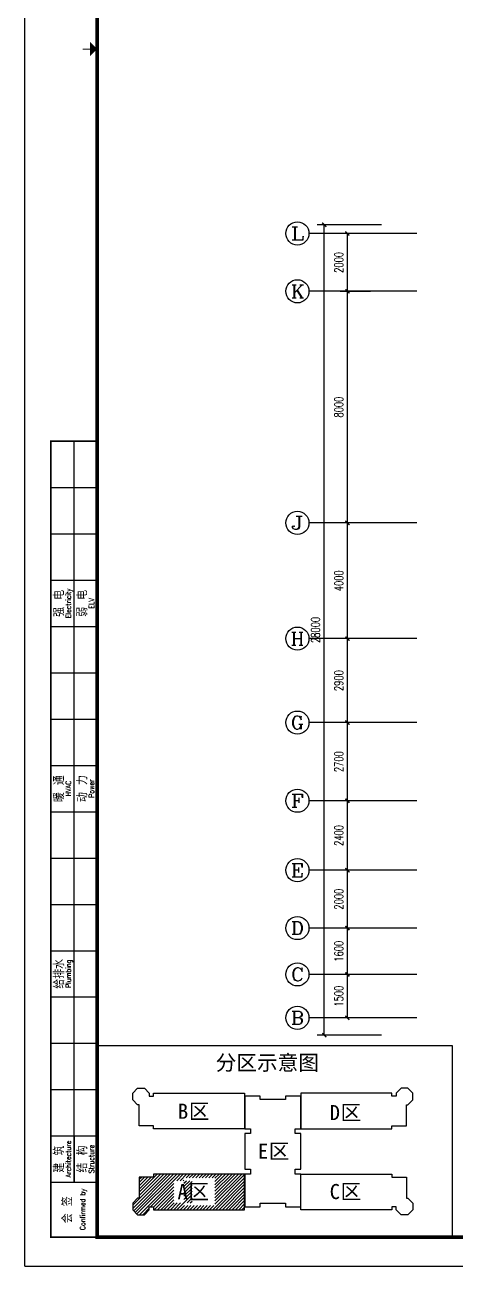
# Model space of a CAD drawing. Extents: x 190999 to 918899, y -200814 to 215286.
# Drawn here: x 190999 to 205894, y -12314 to 30575 of the extents above; entities that cross this region are included whole.
import ezdxf
from ezdxf.enums import TextEntityAlignment as Align

# ---------------------------------------------------------------- set-up
doc = ezdxf.new("R2010")
doc.units = 0
doc.header["$LTSCALE"] = 1000
doc.header["$MEASUREMENT"] = 0
doc.layers.get('Defpoints').update_dxf_attribs({"color": 1})
for name, color, linetype in [('AXIS', 3, 'Continuous'), ('AXIS_TEXT', 7, 'Continuous'), ('PUB_HATCH', 250, 'Continuous'), ('图框', 189, 'Continuous'), ('房间名称', 7, 'Continuous')]:
    doc.layers.add(name, color=color, linetype=linetype)
doc.styles.add('_TCH_AXIS', font='COMPLEX', dxfattribs={"bigfont": 'GBCBIG'})
doc.styles.add('COMPLEX', font='COMPLEX')
doc.styles.add('DIM_FONT', font='SIMPLEX', dxfattribs={"width": 0.7, "bigfont": 'GBCBIG'})
doc.styles.add('HT', font='simhei.ttf')
doc.styles.add('TKZ2_tjkts.shx', font='tjromant.shx', dxfattribs={"bigfont": 'tjkts.shx'})
doc.dimstyles.new('DIMN', dxfattribs={"dimtxt": 300, "dimasz": 100, "dimexe": 250, "dimexo": 300, "dimgap": 150, "dimtad": 1, "dimdec": 0, "dimzin": 0, "dimdsep": 46, "dimtxsty": 'DIM_FONT', "dimblk": 'ARCHTICK', "dimcen": 0.09, "dimclrt": 7, "dimazin": 2, "dimtfac": 1, "dimtdec": 0, "dimtix": 1, "dimtmove": 2, "dimatfit": 3, "dimfxl": 0, "dimtolj": 1, "dimtzin": 0, "dimarcsym": 0})

# ---------------------------------------------------------------- blocks, each defined once
blk = doc.blocks.new('TJAD_TK_A0')
at = {"layer": '图框'}
for p, q in [((973, -441.7), (973, 399.3)), ((990, -412.7), (990, -156.7)), ((982, -172.7), (998, -172.7)), ((982, -188.7), (998, -188.7)), ((982, -204.7), (998, -204.7)), ((982, -220.7), (998, -220.7)), ((982, -236.7), (998, -236.7)), ((982, -252.7), (998, -252.7)), ((982, -268.7), (998, -268.7)), ((982, -284.7), (998, -284.7)), ((982, -300.7), (998, -300.7)), ((982, -316.7), (998, -316.7)), ((982, -332.7), (998, -332.7)), ((982, -348.7), (998, -348.7)), ((982, -364.7), (998, -364.7)), ((982, -380.7), (998, -380.7)), ((982, -396.7), (998, -396.7)), ((990, -396.7), (990, -412.7)), ((982, -412.7), (998, -412.7)), ((973, -441.7), (2162, -441.7))]:
    blk.add_line(p, q, dxfattribs=at)
at = {"layer": '图框', "const_width": 1.2}
blk.add_lwpolyline([(2152, -431.7), (2152, 389.3), (998, 389.3), (998, -431.7)], close=True, dxfattribs=at)
at = {"layer": '图框'}
for points, const_width in [([(995.5, -21.2), (993, -21.2)], 0.3), ([(998, -431.7), (982, -431.7), (982, -156.7), (998, -156.7)], 0.6)]:
    blk.add_lwpolyline(points, dxfattribs=dict(at, const_width=const_width))
blk.add_solid([(995.5, -23.7), (995.5, -18.7), (998, -21.2)], dxfattribs=at)
at = {"layer": '图框', "style": 'TKZ2_tjkts.shx'}
for s, p in [('强 电', (984.79, -212.7)), ('弱 电', (992.79, -212.7)), ('暖 通', (984.79, -276.7)), ('动 力', (992.79, -276.7)), ('给排水', (984.79, -340.7)), ('建 筑', (984.79, -404.7)), ('结 构', (992.79, -404.7)), ('会 签', (987.62, -422.2))]:
    blk.add_text(s, height=3.6, rotation=90, dxfattribs=at).set_placement(p, align=Align.MIDDLE_CENTER)
at = {"layer": '图框', "style": 'TKZ2_tjkts.shx', "width": 0.8}
for s, p in [('Electricity', (988.02, -212.7)), ('ELV', (996.02, -212.7)), ('HVAC', (988.02, -276.7)), ('Power', (996.02, -276.7)), ('Plumbing', (988.02, -340.7)), ('Architecture', (988.02, -404.7)), ('Structure', (996.02, -404.7)), ('Confirmed by', (992.95, -422.09))]:
    blk.add_text(s, height=1.8, rotation=90, dxfattribs=at).set_placement(p, align=Align.MIDDLE_CENTER)
blk = doc.blocks.new('_ArchTick')
at = {"const_width": 0.5}
blk.add_lwpolyline([(-0.7, -0.7), (0.7, 0.7)], dxfattribs=at)
blk = doc.blocks.new('*D907')
at = {"layer": 'AXIS', "color": 0, "lineweight": -2}
for p, q in [((202933, 23367), (201889, 23367)), ((202139, 21367), (202139, 23367)), ((202933, 21367), (201889, 21367))]:
    blk.add_line(p, q, dxfattribs=at)
at = {"layer": 'Defpoints', "color": 0}
for p in [(202139, 23367), (203233, 23367), (203233, 21367)]:
    blk.add_point(p, dxfattribs=at)
at = {"layer": 'AXIS', "color": 0, "lineweight": -2, "xscale": 100, "yscale": 100, "zscale": 100}
for p, rotation in [((202139, 23367), 90), ((202139, 21367), 270)]:
    blk.add_blockref('_ArchTick', p, dxfattribs=dict(at, rotation=rotation))
at = {"layer": 'AXIS', "color": 7, "insert": (201839, 22367), "char_height": 300, "attachment_point": 5, "rotation": 90, "style": 'DIM_FONT'}
blk.add_mtext('\\A1;2000', dxfattribs=at)
blk = doc.blocks.new('*D908')
at = {"layer": 'AXIS', "color": 0, "lineweight": -2}
for p, q in [((202933, 21367), (201889, 21367)), ((202139, 13367), (202139, 21367)), ((202933, 13367), (201889, 13367))]:
    blk.add_line(p, q, dxfattribs=at)
at = {"layer": 'Defpoints', "color": 0}
for p in [(202139, 21367), (203233, 21367), (203233, 13367)]:
    blk.add_point(p, dxfattribs=at)
at = {"layer": 'AXIS', "color": 0, "lineweight": -2, "xscale": 100, "yscale": 100, "zscale": 100}
for p, rotation in [((202139, 21367), 90), ((202139, 13367), 270)]:
    blk.add_blockref('_ArchTick', p, dxfattribs=dict(at, rotation=rotation))
at = {"layer": 'AXIS', "color": 7, "insert": (201839, 17367), "char_height": 300, "attachment_point": 5, "rotation": 90, "style": 'DIM_FONT'}
blk.add_mtext('\\A1;8000', dxfattribs=at)
blk = doc.blocks.new('*D909')
at = {"layer": 'AXIS', "color": 0, "lineweight": -2}
for p, q in [((202933, 13367), (201889, 13367)), ((202139, 9367), (202139, 13367)), ((202933, 9367), (201889, 9367))]:
    blk.add_line(p, q, dxfattribs=at)
at = {"layer": 'Defpoints', "color": 0}
for p in [(202139, 13367), (203233, 13367), (203233, 9367)]:
    blk.add_point(p, dxfattribs=at)
at = {"layer": 'AXIS', "color": 0, "lineweight": -2, "xscale": 100, "yscale": 100, "zscale": 100}
for p, rotation in [((202139, 13367), 90), ((202139, 9367), 270)]:
    blk.add_blockref('_ArchTick', p, dxfattribs=dict(at, rotation=rotation))
at = {"layer": 'AXIS', "color": 7, "insert": (201839, 11367), "char_height": 300, "attachment_point": 5, "rotation": 90, "style": 'DIM_FONT'}
blk.add_mtext('\\A1;4000', dxfattribs=at)
blk = doc.blocks.new('*D910')
at = {"layer": 'AXIS', "color": 0, "lineweight": -2}
for p, q in [((202933, 9367), (201889, 9367)), ((202139, 6467), (202139, 9367)), ((202933, 6467), (201889, 6467))]:
    blk.add_line(p, q, dxfattribs=at)
at = {"layer": 'Defpoints', "color": 0}
for p in [(202139, 9367), (203233, 9367), (203233, 6467)]:
    blk.add_point(p, dxfattribs=at)
at = {"layer": 'AXIS', "color": 0, "lineweight": -2, "xscale": 100, "yscale": 100, "zscale": 100}
for p, rotation in [((202139, 9367), 90), ((202139, 6467), 270)]:
    blk.add_blockref('_ArchTick', p, dxfattribs=dict(at, rotation=rotation))
at = {"layer": 'AXIS', "color": 7, "insert": (201839, 7917), "char_height": 300, "attachment_point": 5, "rotation": 90, "style": 'DIM_FONT'}
blk.add_mtext('\\A1;2900', dxfattribs=at)
blk = doc.blocks.new('*D911')
at = {"layer": 'AXIS', "color": 0, "lineweight": -2}
for p, q in [((202933, 6467), (201889, 6467)), ((202139, 3767), (202139, 6467)), ((202933, 3767), (201889, 3767))]:
    blk.add_line(p, q, dxfattribs=at)
at = {"layer": 'Defpoints', "color": 0}
for p in [(202139, 6467), (203233, 6467), (203233, 3767)]:
    blk.add_point(p, dxfattribs=at)
at = {"layer": 'AXIS', "color": 0, "lineweight": -2, "xscale": 100, "yscale": 100, "zscale": 100}
for p, rotation in [((202139, 6467), 90), ((202139, 3767), 270)]:
    blk.add_blockref('_ArchTick', p, dxfattribs=dict(at, rotation=rotation))
at = {"layer": 'AXIS', "color": 7, "insert": (201839, 5117), "char_height": 300, "attachment_point": 5, "rotation": 90, "style": 'DIM_FONT'}
blk.add_mtext('\\A1;2700', dxfattribs=at)
blk = doc.blocks.new('*D912')
at = {"layer": 'AXIS', "color": 0, "lineweight": -2}
for p, q in [((202933, 3767), (201889, 3767)), ((202139, 1367), (202139, 3767)), ((202933, 1367), (201889, 1367))]:
    blk.add_line(p, q, dxfattribs=at)
at = {"layer": 'Defpoints', "color": 0}
for p in [(202139, 3767), (203233, 3767), (203233, 1367)]:
    blk.add_point(p, dxfattribs=at)
at = {"layer": 'AXIS', "color": 0, "lineweight": -2, "xscale": 100, "yscale": 100, "zscale": 100}
for p, rotation in [((202139, 3767), 90), ((202139, 1367), 270)]:
    blk.add_blockref('_ArchTick', p, dxfattribs=dict(at, rotation=rotation))
at = {"layer": 'AXIS', "color": 7, "insert": (201839, 2567), "char_height": 300, "attachment_point": 5, "rotation": 90, "style": 'DIM_FONT'}
blk.add_mtext('\\A1;2400', dxfattribs=at)
blk = doc.blocks.new('*D913')
at = {"layer": 'AXIS', "color": 0, "lineweight": -2}
for p, q in [((202933, 1367), (201889, 1367)), ((202139, -633), (202139, 1367)), ((202933, -633), (201889, -633))]:
    blk.add_line(p, q, dxfattribs=at)
at = {"layer": 'Defpoints', "color": 0}
for p in [(202139, 1367), (203233, 1367), (203233, -633)]:
    blk.add_point(p, dxfattribs=at)
at = {"layer": 'AXIS', "color": 0, "lineweight": -2, "xscale": 100, "yscale": 100, "zscale": 100}
for p, rotation in [((202139, 1367), 90), ((202139, -633), 270)]:
    blk.add_blockref('_ArchTick', p, dxfattribs=dict(at, rotation=rotation))
at = {"layer": 'AXIS', "color": 7, "insert": (201839, 367), "char_height": 300, "attachment_point": 5, "rotation": 90, "style": 'DIM_FONT'}
blk.add_mtext('\\A1;2000', dxfattribs=at)
blk = doc.blocks.new('*D914')
at = {"layer": 'AXIS', "color": 0, "lineweight": -2}
for p, q in [((202933, -633), (201889, -633)), ((202139, -2233), (202139, -633)), ((202933, -2233), (201889, -2233))]:
    blk.add_line(p, q, dxfattribs=at)
at = {"layer": 'Defpoints', "color": 0}
for p in [(202139, -633), (203233, -633), (203233, -2233)]:
    blk.add_point(p, dxfattribs=at)
at = {"layer": 'AXIS', "color": 0, "lineweight": -2, "xscale": 100, "yscale": 100, "zscale": 100}
for p, rotation in [((202139, -633), 90), ((202139, -2233), 270)]:
    blk.add_blockref('_ArchTick', p, dxfattribs=dict(at, rotation=rotation))
at = {"layer": 'AXIS', "color": 7, "insert": (201839, -1433), "char_height": 300, "attachment_point": 5, "rotation": 90, "style": 'DIM_FONT'}
blk.add_mtext('\\A1;1600', dxfattribs=at)
blk = doc.blocks.new('*D915')
at = {"layer": 'AXIS', "color": 0, "lineweight": -2}
for p, q in [((202933, -2233), (201889, -2233)), ((202139, -3733), (202139, -2233)), ((202933, -3733), (201889, -3733))]:
    blk.add_line(p, q, dxfattribs=at)
at = {"layer": 'Defpoints', "color": 0}
for p in [(202139, -2233), (203233, -2233), (203233, -3733)]:
    blk.add_point(p, dxfattribs=at)
at = {"layer": 'AXIS', "color": 0, "lineweight": -2, "xscale": 100, "yscale": 100, "zscale": 100}
for p, rotation in [((202139, -2233), 90), ((202139, -3733), 270)]:
    blk.add_blockref('_ArchTick', p, dxfattribs=dict(at, rotation=rotation))
at = {"layer": 'AXIS', "color": 7, "insert": (201839, -2983), "char_height": 300, "attachment_point": 5, "rotation": 90, "style": 'DIM_FONT'}
blk.add_mtext('\\A1;1500', dxfattribs=at)
blk = doc.blocks.new('*D916')
at = {"layer": 'AXIS', "color": 0, "lineweight": -2}
for p, q in [((203311, 23667), (201089, 23667)), ((201339, -4333), (201339, 23667)), ((203311, -4333), (201089, -4333))]:
    blk.add_line(p, q, dxfattribs=at)
at = {"layer": 'Defpoints', "color": 0}
for p in [(201339, 23667), (203611, 23667), (203611, -4333)]:
    blk.add_point(p, dxfattribs=at)
at = {"layer": 'AXIS', "color": 0, "lineweight": -2, "xscale": 100, "yscale": 100, "zscale": 100}
for p, rotation in [((201339, 23667), 90), ((201339, -4333), 270)]:
    blk.add_blockref('_ArchTick', p, dxfattribs=dict(at, rotation=rotation))
at = {"layer": 'AXIS', "color": 7, "insert": (201039, 9667), "char_height": 300, "attachment_point": 5, "rotation": 90, "style": 'DIM_FONT'}
blk.add_mtext('\\A1;28000', dxfattribs=at)
blk = doc.blocks.new('_AXISO')
blk.add_circle((0, 0), 0.5)
at = {"layer": 'AXIS_TEXT', "style": 'COMPLEX', "width": 1.041667}
blk.add_attdef('A', text='', height=0.56, dxfattribs=at).set_placement((-0.25, -0.28), (0.25, -0.28), align=Align.FIT)

msp = doc.modelspace()

# ---------------------------------------------------------------- hatches: boundary and pattern name
at = {"layer": 'PUB_HATCH'}
h = msp.add_hatch(dxfattribs=at)
h.set_pattern_fill('ANSI31', color=256, scale=50, style=0)
h.set_pattern_definition([(45, (-118900, -2001.59), (-56.1266, 56.1266), [])])
edge = h.paths.add_edge_path(flags=16)
edge.add_line((196144.5, -10126.6), (196778, -10126.6))
edge.add_line((196778, -10126.6), (196778, -9360.1))
edge.add_line((196778, -9360.1), (196144.5, -9360.1))
edge.add_line((196144.5, -9360.1), (196144.5, -10126.6))
edge.add_line((196491.5, -10216.7), (197565.2, -10216.7))
edge.add_line((197565.2, -10216.7), (197565.2, -9264.1))
edge.add_line((197565.2, -9264.1), (196491.5, -9264.1))
edge.add_line((196491.5, -9264.1), (196491.5, -10216.7))
h.paths.add_polyline_path([(198589.6, -10264.2), (198589.6, -9134.2), (195447, -9134.2), (195447, -9234.2), (194947, -9234.2), (194947, -9964.2), (194893.9, -9964.2), (194727, -10131.1), (194727, -10367.2), (194894, -10534.2), (195130.1, -10534.2), (195297.1, -10367.2), (195297.1, -10264.2), (195447, -10264.2), (195447, -10364.2), (198589.6, -10364.2)])

# ---------------------------------------------------------------- linework, layer by layer
msp.add_lwpolyline([(193498.5, -11313.5), (205764, -11313.5), (205764, -4696), (193498.5, -4696)], close=True)
for points in [[(198589.6, -6434.2), (198589.6, -7564.2), (195447, -7564.2), (195447, -7464.2), (194947, -7464.2), (194947, -6734.2), (194893.9, -6734.2), (194727, -6567.3), (194727, -6331.2), (194894, -6164.2), (195130.1, -6164.2), (195297.1, -6331.2), (195297.1, -6434.2), (195447, -6434.2), (195447, -6334.2), (198589.6, -6334.2), (198589.6, -6434.2)], [(200534.5, -6434.2), (200534.5, -7564.2), (203677, -7564.2), (203677, -7464.2), (204177.1, -7464.2), (204177.1, -6734.2), (204230.2, -6734.2), (204397.1, -6567.3), (204397.1, -6331.2), (204230.1, -6164.2), (203994, -6164.2), (203827, -6331.2), (203827, -6434.2), (203677, -6434.2), (203677, -6334.2), (200534.5, -6334.2), (200534.5, -6434.2)], [(199562.1, -10139.2), (199997, -10139.2), (199997, -10264.2), (200529.5, -10264.2), (200529.5, -10264.2), (200529.5, -9134.2), (200332, -9134.2), (200332, -8964.2), (200527, -8964.2), (200527, -7734.2), (200332, -7734.2), (200332, -7564.2), (200529.5, -7564.2), (200529.5, -6434.2), (199997, -6434.2), (199997, -6559.2), (199127.1, -6559.2), (199127.1, -6434.2), (198594.6, -6434.2), (198594.6, -7564.2), (198792.1, -7564.2), (198792.1, -7734.2), (198597.1, -7734.2), (198597.1, -8964.2), (198792.1, -8964.2), (198792.1, -9134.2), (198594.6, -9134.2), (198594.6, -10264.2), (198594.6, -10264.2), (199127.1, -10264.2), (199127.1, -10139.2), (199562.1, -10139.2)], [(198589.6, -10264.2), (198589.6, -9134.2), (195447, -9134.2), (195447, -9234.2), (194947, -9234.2), (194947, -9964.2), (194893.9, -9964.2), (194727, -10131.1), (194727, -10367.2), (194894, -10534.2), (195130.1, -10534.2), (195297.1, -10367.2), (195297.1, -10264.2), (195447, -10264.2), (195447, -10364.2), (198589.6, -10364.2), (198589.6, -10264.2)], [(200534.5, -10264.2), (200534.5, -9134.2), (203677, -9134.2), (203677, -9234.2), (204177.1, -9234.2), (204177.1, -9964.2), (204230.2, -9964.2), (204397.1, -10131.1), (204397.1, -10367.2), (204230.1, -10534.2), (203994, -10534.2), (203827, -10367.2), (203827, -10264.2), (203677, -10264.2), (203677, -10364.2), (200534.5, -10364.2), (200534.5, -10264.2)]]:
    msp.add_lwpolyline(points)
at = {"layer": 'AXIS'}
for p, q in [((204533.1, 23367.4), (200811.6, 23367.4)), ((204533.1, 21367.4), (200811.6, 21367.4)), ((204533.1, 13367.4), (200811.6, 13367.4)), ((204533.1, 9367.4), (200811.6, 9367.4)), ((204533.1, 6467.4), (200811.6, 6467.4)), ((204533.1, 3767.4), (200811.6, 3767.4)), ((204533.1, 1367.4), (200811.6, 1367.4)), ((204533.1, -632.6), (200811.6, -632.6)), ((204533.1, -2232.6), (200811.6, -2232.6)), ((204533.1, -3732.6), (200811.6, -3732.6))]:
    msp.add_line(p, q, dxfattribs=at)

# ---------------------------------------------------------------- block references
ref = msp.add_blockref('_AXISO', (200411.6, 23367.4), dxfattribs=dict(at, xscale=800, yscale=800, zscale=800))
ref.add_attrib('A', 'L', dxfattribs={"layer": 'AXIS_TEXT', "height": 452.5, "style": '_TCH_AXIS', "width": 1.4}).set_placement((200185.4, 23141.1), (200637.9, 23141.1), align=Align.FIT)
ref = msp.add_blockref('_AXISO', (200411.6, 21367.4), dxfattribs=dict(at, xscale=800, yscale=800, zscale=800))
ref.add_attrib('A', 'K', dxfattribs={"layer": 'AXIS_TEXT', "height": 452.5, "style": '_TCH_AXIS', "width": 1.105263}).set_placement((200185.4, 21141.1), (200637.9, 21141.1), align=Align.FIT)
ref = msp.add_blockref('_AXISO', (200411.6, 13367.4), dxfattribs=dict(at, xscale=800, yscale=800, zscale=800))
ref.add_attrib('A', 'J', dxfattribs={"layer": 'AXIS_TEXT', "height": 452.5, "style": '_TCH_AXIS', "width": 1.909091}).set_placement((200185.4, 13141.1), (200637.9, 13141.1), align=Align.FIT)
ref = msp.add_blockref('_AXISO', (200411.6, 9367.4), dxfattribs=dict(at, xscale=800, yscale=800, zscale=800))
ref.add_attrib('A', 'H', dxfattribs={"layer": 'AXIS_TEXT', "height": 452.5, "style": '_TCH_AXIS', "width": 1.05}).set_placement((200185.4, 9141.1), (200637.9, 9141.1), align=Align.FIT)
ref = msp.add_blockref('_AXISO', (200411.6, 6467.4), dxfattribs=dict(at, xscale=800, yscale=800, zscale=800))
ref.add_attrib('A', 'G', dxfattribs={"layer": 'AXIS_TEXT', "height": 452.5, "style": '_TCH_AXIS', "width": 1.166667}).set_placement((200185.4, 6241.1), (200637.9, 6241.1), align=Align.FIT)
ref = msp.add_blockref('_AXISO', (200411.6, 3767.4), dxfattribs=dict(at, xscale=800, yscale=800, zscale=800))
ref.add_attrib('A', 'F', dxfattribs={"layer": 'AXIS_TEXT', "height": 452.5, "style": '_TCH_AXIS', "width": 1.3125}).set_placement((200185.4, 3541.1), (200637.9, 3541.1), align=Align.FIT)
ref = msp.add_blockref('_AXISO', (200411.6, 1367.4), dxfattribs=dict(at, xscale=800, yscale=800, zscale=800))
ref.add_attrib('A', 'E', dxfattribs={"layer": 'AXIS_TEXT', "height": 452.5, "style": '_TCH_AXIS', "width": 1.3125}).set_placement((200185.4, 1141.1), (200637.9, 1141.1), align=Align.FIT)
ref = msp.add_blockref('_AXISO', (200411.6, -632.6), dxfattribs=dict(at, xscale=800, yscale=800, zscale=800))
ref.add_attrib('A', 'D', dxfattribs={"layer": 'AXIS_TEXT', "height": 452.5, "style": '_TCH_AXIS', "width": 1.235294}).set_placement((200185.4, -858.9), (200637.9, -858.9), align=Align.FIT)
ref = msp.add_blockref('_AXISO', (200411.6, -2232.6), dxfattribs=dict(at, xscale=800, yscale=800, zscale=800))
ref.add_attrib('A', 'C', dxfattribs={"layer": 'AXIS_TEXT', "height": 452.5, "style": '_TCH_AXIS', "width": 1.4}).set_placement((200185.4, -2458.9), (200637.9, -2458.9), align=Align.FIT)
ref = msp.add_blockref('_AXISO', (200411.6, -3732.6), dxfattribs=dict(at, xscale=800, yscale=800, zscale=800))
ref.add_attrib('A', 'B', dxfattribs={"layer": 'AXIS_TEXT', "height": 452.5, "style": '_TCH_AXIS', "width": 1.235294}).set_placement((200185.4, -3958.9), (200637.9, -3958.9), align=Align.FIT)
at = {"layer": '图框', "xscale": 100, "yscale": 100, "zscale": 100}
msp.add_blockref('TJAD_TK_A0', (93698.6, 31856.8), dxfattribs=at)

# ---------------------------------------------------------------- texts
at = {"layer": '房间名称', "style": 'HT'}
for s, height, p in [('分区示意图', 522.78, (197589.8, -5543.7)), ('B', 522.8, (196284, -7222.5)), ('区', 522.8, (196662.1, -7222.5)), ('D', 522.8, (201526, -7267.7)), ('区', 522.8, (201904.1, -7267.7)), ('E', 522.8, (199046, -8601.5)), ('区', 522.8, (199424.1, -8601.5)), ('A', 522.8, (196272.2, -9998.8)), ('区', 522.8, (196650.3, -9998.8)), ('C', 522.8, (201526, -9996.9)), ('区', 522.8, (201904.1, -9996.9))]:
    msp.add_text(s, height=height, dxfattribs=at).set_placement(p)

# ---------------------------------------------------------------- dimensions: what is measured, and where the dimension line sits
at = {"layer": 'AXIS'}
for p1, p2, distance, picture, middle in [((203610.9, -4332.6), (203610.9, 23667.4), 2272.2, '*D916', (201038.7, 9667.4)), ((203233.1, 21367.4), (203233.1, 23367.4), 1094.4, '*D907', (201838.7, 22367.4)), ((203233.1, 13367.4), (203233.1, 21367.4), 1094.4, '*D908', (201838.7, 17367.4)), ((203233.1, 9367.4), (203233.1, 13367.4), 1094.4, '*D909', (201838.7, 11367.4)), ((203233.1, 6467.4), (203233.1, 9367.4), 1094.4, '*D910', (201838.7, 7917.4)), ((203233.1, 3767.4), (203233.1, 6467.4), 1094.4, '*D911', (201838.7, 5117.4)), ((203233.1, 1367.4), (203233.1, 3767.4), 1094.4, '*D912', (201838.7, 2567.4)), ((203233.1, -632.6), (203233.1, 1367.4), 1094.4, '*D913', (201838.7, 367.4)), ((203233.1, -2232.6), (203233.1, -632.6), 1094.4, '*D914', (201838.7, -1432.6)), ((203233.1, -3732.6), (203233.1, -2232.6), 1094.4, '*D915', (201838.7, -2982.6))]:
    dim = msp.add_aligned_dim(p1=p1, p2=p2, distance=distance, dimstyle='DIMN', dxfattribs=at)
    dim.commit()
    dim.dimension.update_dxf_attribs({"geometry": picture, "text_midpoint": middle})

doc.saveas('drawing.dxf')
